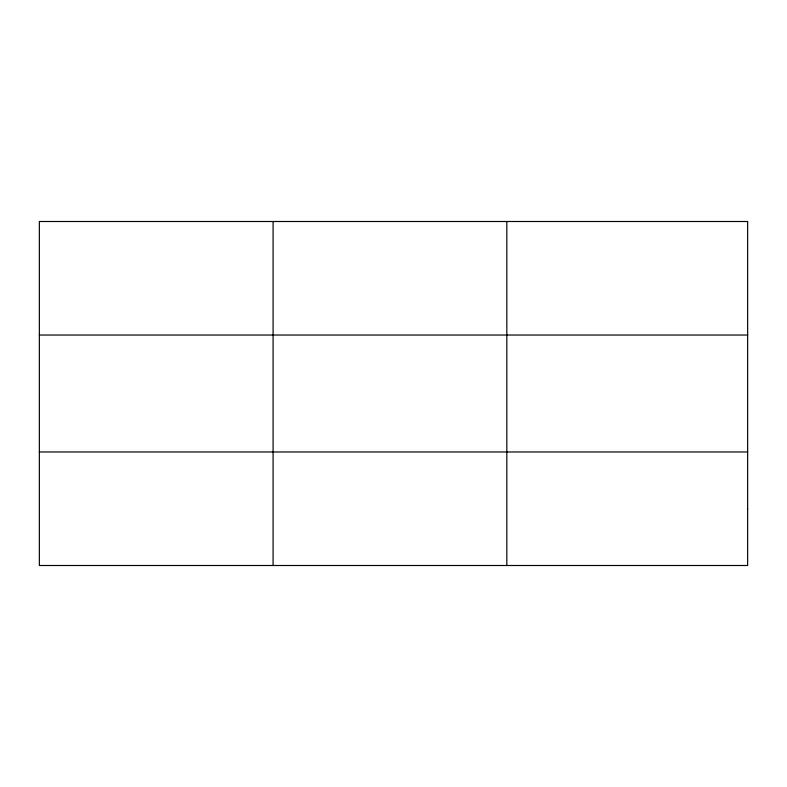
<?xml version="1.0" encoding="UTF-8"?>
<svg xmlns="http://www.w3.org/2000/svg" width="787" height="787" viewBox="0 0 787 787"><rect width="100%" height="100%" fill="white"/><g stroke="black" fill="none" stroke-linecap="round" stroke-linejoin="round"><path stroke-width="1.18" d="M273.089 221.501L273.089 565.499M506.828 221.501L506.828 565.499M39.35 335.026L747.65 335.026M39.35 451.974L747.65 451.974M747.65 508.736L747.65 565.499L39.35 565.499L39.35 221.501L747.65 221.501L747.65 508.736"/></g></svg>
